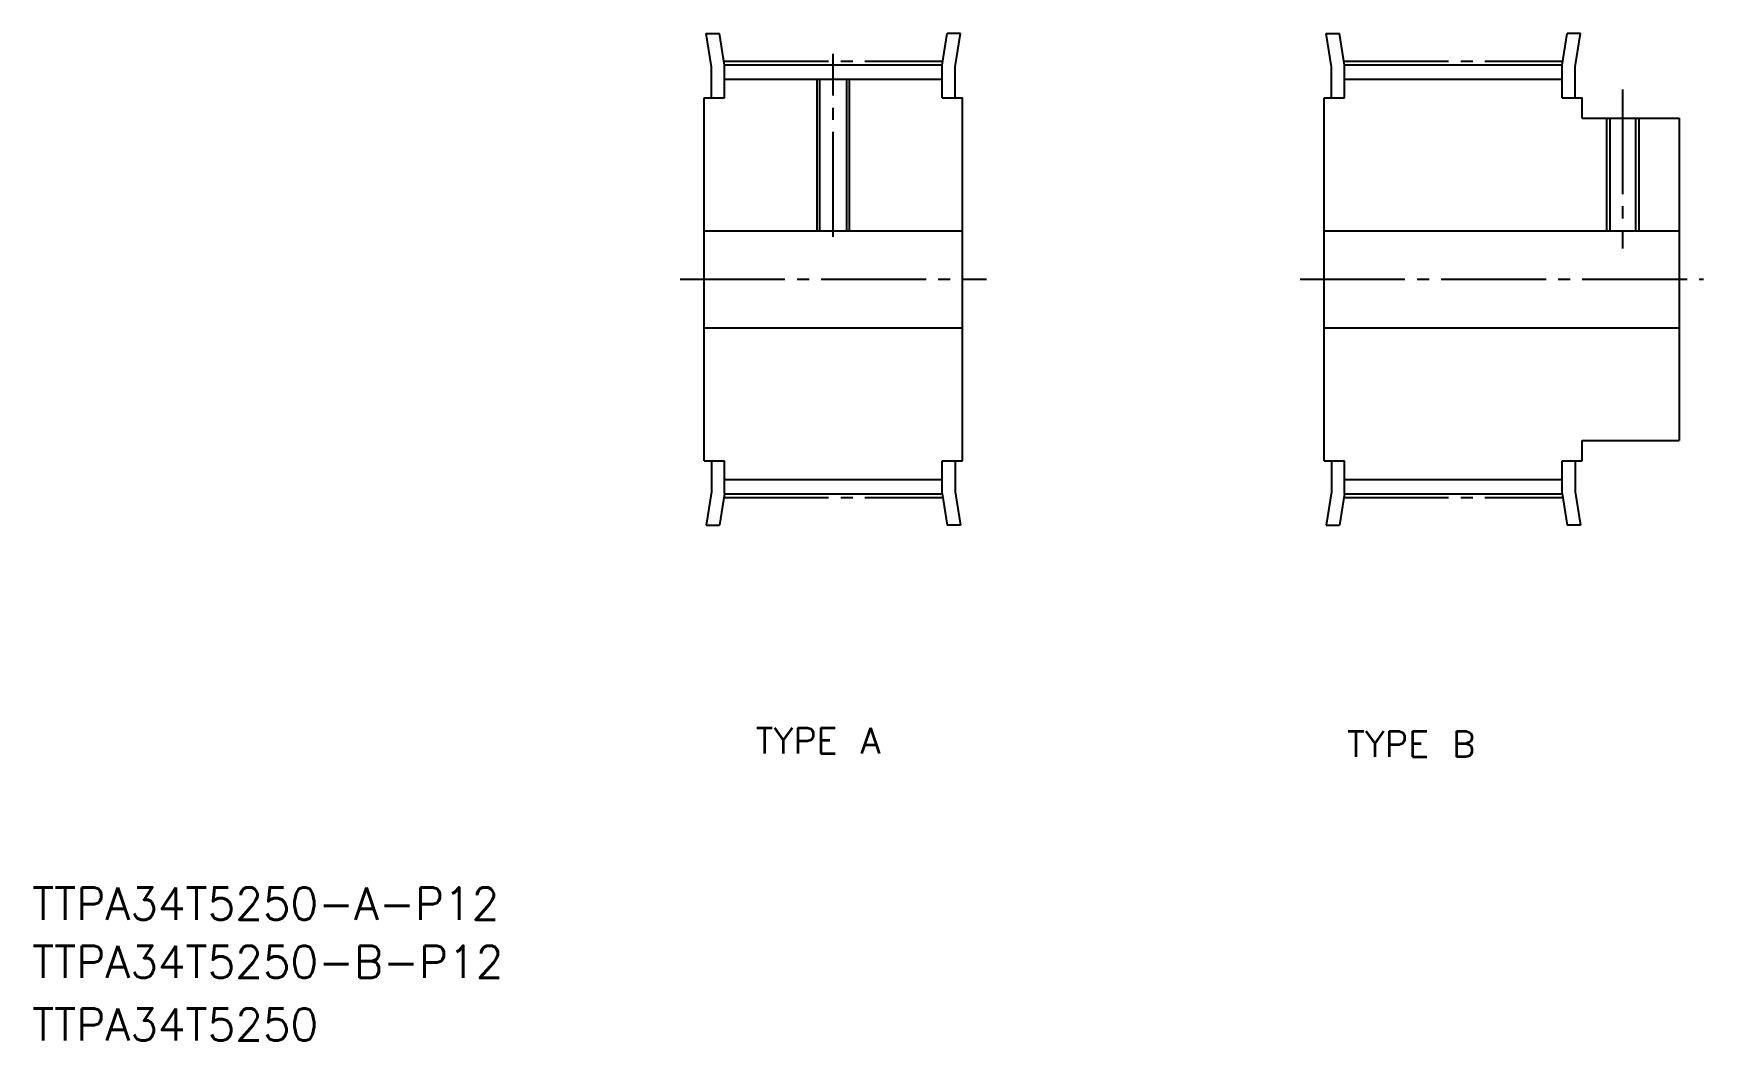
# Model space of a CAD drawing. Extents: x 49 to 256, y 126 to 251.
import ezdxf

# ---------------------------------------------------------------- set-up
doc = ezdxf.new("R2010")
doc.units = 0
doc.linetypes.add('CENTER', pattern=[17.5, 13, -1.5, 1.5, -1.5])
doc.layers.get('0').update_dxf_attribs({"linetype": 'CONTINUOUS'})
doc.layers.add('CENTER', color=1, linetype='CENTER')
doc.styles.get("Standard").update_dxf_attribs({"font": 'txt.shx', "bigfont": '@extfont2.shx'})

msp = doc.modelspace()

# ---------------------------------------------------------------- linework, layer by layer
at = {"color": 7, "linetype": 'CONTINUOUS'}
for p, q in [((132.82, 247.14), (132.14, 251.27)), ((132.14, 251.27), (133.79, 251.27)), ((134.42, 247.35), (133.79, 251.27)), ((161.42, 247.35), (162.04, 251.27)), ((163.7, 251.27), (162.04, 251.27)), ((163.02, 247.14), (163.7, 251.27)), ((209.71, 247.14), (209.03, 251.27)), ((209.03, 251.27), (210.68, 251.27)), ((211.31, 247.35), (210.68, 251.27)), ((238.31, 247.35), (238.93, 251.27)), ((240.59, 251.27), (238.93, 251.27)), ((239.91, 247.14), (240.59, 251.27)), ((132.82, 243.27), (132.82, 247.14)), ((134.42, 247.39), (161.42, 247.39)), ((134.42, 243.27), (134.42, 247.35)), ((161.42, 243.27), (161.42, 247.35)), ((163.02, 243.27), (163.02, 247.14)), ((209.71, 243.27), (209.71, 247.14)), ((211.3, 247.39), (238.31, 247.39)), ((211.31, 243.27), (211.31, 247.35)), ((238.31, 243.27), (238.31, 247.35)), ((239.91, 243.27), (239.91, 247.14)), ((146.23, 226.77), (146.23, 245.59)), ((149.61, 226.77), (149.61, 245.59)), ((131.92, 198.27), (131.92, 243.27)), ((131.92, 243.27), (134.42, 243.27)), ((161.42, 243.27), (163.92, 243.27)), ((163.92, 198.27), (163.92, 243.27)), ((208.81, 198.27), (208.81, 243.27)), ((208.81, 243.27), (211.31, 243.27)), ((238.31, 243.27), (240.81, 243.27)), ((240.81, 240.77), (240.81, 243.27)), ((240.81, 240.77), (252.81, 240.77)), ((244.21, 240.77), (244.21, 226.77)), ((247.41, 240.77), (247.41, 226.77)), ((252.81, 240.77), (252.81, 200.77)), ((131.92, 226.77), (163.92, 226.77)), ((208.81, 226.77), (252.81, 226.77)), ((131.92, 214.77), (163.92, 214.77)), ((208.81, 214.77), (252.81, 214.77)), ((240.81, 198.27), (240.81, 200.77)), ((240.81, 200.77), (252.81, 200.77)), ((131.92, 198.27), (134.42, 198.27)), ((132.82, 198.27), (132.82, 194.41)), ((134.42, 194.2), (134.42, 198.27)), ((161.42, 194.2), (161.42, 198.27)), ((161.42, 198.27), (163.92, 198.27)), ((163.02, 198.27), (163.02, 194.41)), ((208.81, 198.27), (211.31, 198.27)), ((209.71, 198.27), (209.71, 194.41)), ((211.31, 194.2), (211.31, 198.27)), ((238.31, 194.2), (238.31, 198.27)), ((238.31, 198.27), (240.81, 198.27)), ((239.91, 198.27), (239.91, 194.41)), ((132.82, 194.41), (132.14, 190.27)), ((134.42, 194.2), (133.79, 190.27)), ((134.41, 194.16), (161.42, 194.16)), ((161.42, 194.2), (162.04, 190.27)), ((163.02, 194.41), (163.7, 190.27)), ((209.71, 194.41), (209.03, 190.27)), ((211.31, 194.2), (210.68, 190.27)), ((211.3, 194.16), (238.31, 194.16)), ((238.31, 194.2), (238.93, 190.27)), ((239.91, 194.41), (240.59, 190.27)), ((132.14, 190.27), (133.79, 190.27)), ((163.7, 190.27), (162.04, 190.27)), ((209.03, 190.27), (210.68, 190.27)), ((240.59, 190.27), (238.93, 190.27))]:
    msp.add_line(p, q, dxfattribs=at)
at = {"color": 3, "linetype": 'CONTINUOUS'}
for p, q in [((134.42, 245.59), (161.42, 245.59)), ((145.92, 226.77), (145.92, 245.59)), ((149.92, 226.77), (149.92, 245.59)), ((211.31, 245.59), (238.31, 245.59)), ((243.81, 240.77), (243.81, 226.77)), ((247.81, 240.77), (247.81, 226.77)), ((134.42, 195.96), (161.42, 195.96)), ((211.31, 195.96), (238.31, 195.96))]:
    msp.add_line(p, q, dxfattribs=at)
at = {"layer": 'CENTER', "color": 1, "linetype": 'CENTER'}
for p, q in [((147.92, 226.06), (147.92, 248.73)), ((134.34, 247.83), (161.42, 247.83)), ((211.23, 247.83), (238.38, 247.83)), ((128.92, 220.77), (166.92, 220.77)), ((205.81, 220.77), (255.85, 220.77)), ((134.34, 193.72), (161.49, 193.72)), ((211.23, 193.72), (238.38, 193.72))]:
    msp.add_line(p, q, dxfattribs=at)
at = {"layer": 'CENTER'}
msp.add_line((245.81, 244.33), (245.81, 224.61), dxfattribs=at)

# ---------------------------------------------------------------- texts
at = {"color": 7, "linetype": 'CONTINUOUS'}
for s, p in [('TYPE A', (138.29, 161.95)), ('TYPE B', (211.64, 161.52))]:
    msp.add_text(s, height=3.2, dxfattribs=at).set_placement(p)
for s, p in [('TTPA34T5250-A-P12', (48.54, 141.34)), ('TTPA34T5250-B-P12', (48.54, 134.11)), ('TTPA34T5250', (48.54, 126.34))]:
    msp.add_text(s, height=4).set_placement(p)

doc.saveas('drawing.dxf')
